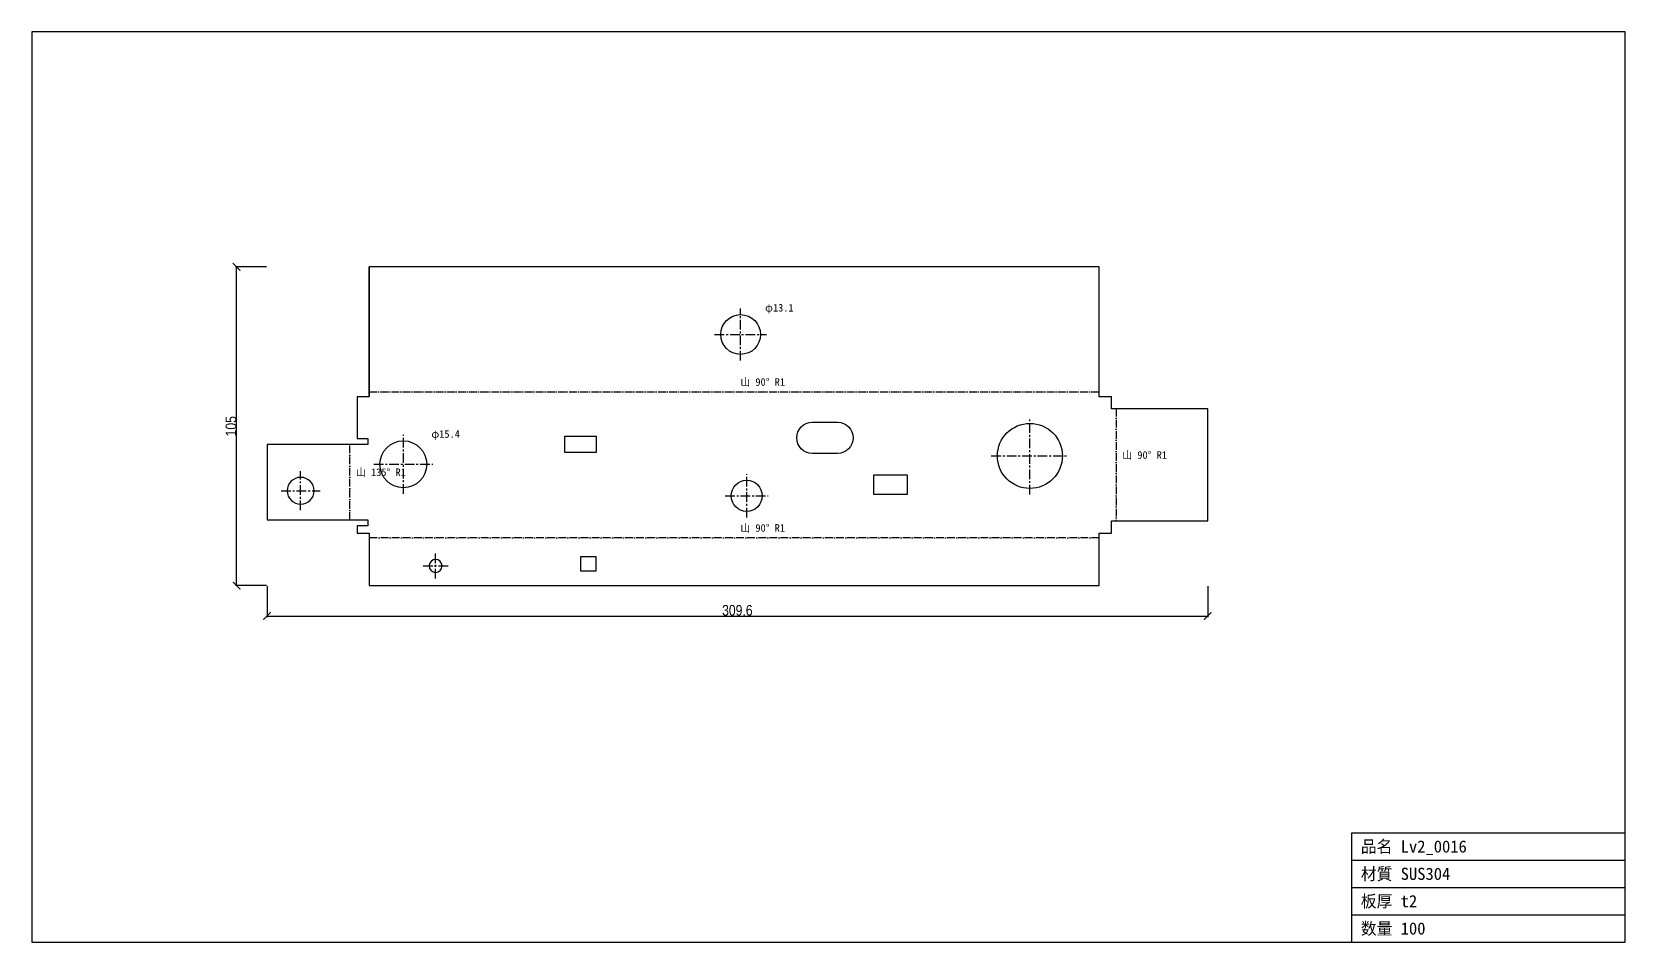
# Model space of a CAD drawing. Header units: millimetres. Extents: x -107 to 417, y -135 to 165.
import ezdxf

# ---------------------------------------------------------------- set-up
doc = ezdxf.new("R2010")
doc.units = ezdxf.units.MM
doc.linetypes.add('CENTER', pattern=[5.08, 3.175, -0.635, 0.635, -0.635])
doc.linetypes.add('DASHDOT', pattern=[3.556, 2.54, -0.508, 0, -0.508])
for name, color, linetype in [('12', 7, 'Continuous'), ('14', 7, 'Continuous'), ('2', 7, 'Continuous'), ('5', 7, 'Continuous'), ('7', 7, 'Continuous'), ('8', 7, 'Continuous')]:
    doc.layers.add(name, color=color, linetype=linetype)
doc.styles.add('OpenSansCondensed-Light', font='OpenSansCondensed-Light.ttf')
doc.dimstyles.new('EZDXF', dxfattribs={"dimtxt": 0.25, "dimasz": 0.175, "dimexe": 0.375, "dimexo": 0.125, "dimgap": 0.1, "dimtad": 1, "dimlfac": 100, "dimzin": 12, "dimdsep": 46, "dimtxsty": 'OpenSansCondensed-Light', "dimblk": 'ARCHTICK', "dimcen": 2.5, "dimazin": 3, "dimtfac": 0.5, "dimtmove": 2, "dimatfit": 3})

# ---------------------------------------------------------------- blocks, each defined once
blk = doc.blocks.new('HOLE_D21_42')
blk.add_circle((0, 0), 10.71)
blk = doc.blocks.new('HOLE_D10_21')
blk.add_circle((0, 0), 5.11)
blk = doc.blocks.new('HOLE_D13_11')
blk.add_circle((0, 0), 6.55)
blk = doc.blocks.new('_ARCHTICK')
at = {"color": 0, "linetype": 'BYBLOCK', "const_width": 0.15}
blk.add_lwpolyline([(-0.5, -0.5), (0.5, 0.5)], dxfattribs=at)

msp = doc.modelspace()

# ---------------------------------------------------------------- linework, layer by layer
at = {"layer": '12', "color": 1, "linetype": 'DASHDOT'}
for p, q in [((4, 46.49), (244.3, 46.49)), ((249.87, 40.91), (249.87, 4)), ((-2.36, 4.35), (-2.36, 29.19)), ((244.3, -1.57), (4, -1.57))]:
    msp.add_line(p, q, dxfattribs=at)
at = {"layer": '14', "color": 7, "linetype": 'CONTINUOUS'}
for p, q in [((417.38, 165.05), (-107.04, 165.05)), ((-107.04, 165.05), (-107.04, -134.72)), ((417.38, -134.72), (417.38, 165.05)), ((327.38, -134.72), (327.38, -98.72)), ((327.38, -98.72), (417.38, -98.72)), ((327.38, -107.72), (417.38, -107.72)), ((327.38, -116.72), (417.38, -116.72)), ((327.38, -125.72), (417.38, -125.72)), ((-107.04, -134.72), (417.38, -134.72))]:
    msp.add_line(p, q, dxfattribs=at)
at = {"layer": '5', "color": 7, "linetype": 'CONTINUOUS'}
for p, q in [((244.3, 87.65), (4, 87.65)), ((4, 87.65), (4, 75.37)), ((4, 44.91), (4, 87.65)), ((244.3, 44.91), (244.3, 87.65)), ((4, 75.37), (4, 63.65)), ((4, 63.65), (4, 44.92)), ((4, 44.91), (0, 44.91)), ((0, 44.91), (0, 31.19)), ((248.3, 44.91), (244.3, 44.91)), ((248.3, 40.91), (248.3, 44.92)), ((279.97, 40.91), (248.3, 40.91)), ((279.97, 4), (279.97, 40.91)), ((68.37, 26.58), (68.37, 31.9)), ((68.37, 31.9), (71.41, 31.9)), ((71.41, 31.9), (75.03, 31.9)), ((75.03, 31.9), (75.05, 31.9)), ((75.05, 31.9), (78.66, 31.9)), ((78.66, 31.9), (78.66, 26.58)), ((3.5, 29.19), (-29.64, 29.19)), ((-29.64, 29.19), (-29.64, 21.97)), ((0, 31.19), (3.5, 31.19)), ((3.5, 31.19), (3.5, 29.19)), ((78.66, 26.58), (68.37, 26.58)), ((-29.64, 21.97), (-29.64, 16.96)), ((-29.64, 16.96), (-29.64, 14.6)), ((170.12, 12.65), (170.12, 19.19)), ((170.12, 19.19), (176.1, 19.19)), ((176.1, 19.19), (176.43, 19.19)), ((176.43, 19.19), (181.03, 19.19)), ((181.03, 19.19), (181.03, 16.12)), ((181.03, 16.12), (181.03, 15.7)), ((-29.64, 14.6), (-29.64, 4.35)), ((181.03, 12.65), (170.12, 12.65)), ((181.03, 15.7), (181.03, 12.65)), ((-29.64, 4.35), (-17.38, 4.35)), ((-17.38, 4.35), (3.5, 4.35)), ((3.5, 2.35), (0, 2.35)), ((0, 2.35), (0, 0)), ((0, 0), (4, 0)), ((3.5, 4.35), (3.5, 2.35)), ((4, 0), (4, -17.32)), ((244.3, -17.32), (244.3, 0)), ((244.3, 0), (248.3, 0)), ((248.3, 0), (248.3, 4)), ((248.3, 4), (279.97, 4)), ((73.65, -12.57), (73.65, -7.69)), ((73.65, -7.69), (78.62, -7.69)), ((78.62, -7.69), (78.62, -12.57)), ((78.62, -12.57), (73.65, -12.57)), ((4, -17.32), (137.96, -17.31)), ((137.96, -17.32), (178.16, -17.32)), ((178.17, -17.32), (244.3, -17.32))]:
    msp.add_line(p, q, dxfattribs=at)
msp.add_lwpolyline([(149.85, 36.51), (158.15, 36.51, -1), (158.15, 26.21), (149.85, 26.21, -1)], format="xyb", close=True, dxfattribs=at)
msp.add_circle((15.23, 22.65), 7.72, dxfattribs=at)
for centre, radius, start, end in [((-18.57, 13.91), 4.42, 0, 180), ((-18.57, 13.91), 4.42, 180, 0), ((25.84, -10.83), 2.13, 0, 180), ((25.84, -10.83), 2.13, 180, 0)]:
    msp.add_arc(centre, radius, start, end, dxfattribs=at)
at = {"layer": '8', "color": 1, "linetype": 'CENTER'}
for p, q in [((126.25, 56.83), (126.25, 73.94)), ((117.69, 65.38), (134.8, 65.38)), ((221.46, 12.68), (221.46, 38.1)), ((15.23, 12.93), (15.23, 32.37)), ((5.51, 22.65), (24.95, 22.65)), ((208.75, 25.39), (234.17, 25.39)), ((-18.57, 7.49), (-18.57, 20.33)), ((128.24, 5.16), (128.24, 19.37)), ((-24.99, 13.91), (-12.15, 13.91)), ((121.13, 12.26), (135.34, 12.26)), ((25.84, -14.96), (25.84, -6.7)), ((21.71, -10.83), (29.97, -10.83))]:
    msp.add_line(p, q, dxfattribs=at)

# ---------------------------------------------------------------- block references
at = {"layer": '5', "color": 7, "linetype": 'CONTINUOUS'}
for name, p in [('HOLE_D13_11', (126.25, 65.38)), ('HOLE_D21_42', (221.46, 25.39)), ('HOLE_D10_21', (128.24, 12.26))]:
    msp.add_blockref(name, p, dxfattribs=at)

# ---------------------------------------------------------------- texts
at = {"layer": '2', "color": 2}
for s, height, p in [('φ13.1', 2.5, (134.3, 72.94)), ('山 90° R1', 2.5, (126.15, 48.49)), ('φ15.4', 2.5, (24.45, 31.37)), ('山 90° R1', 2.5, (251.87, 24.46)), ('山 135° R1', 2.5, (-0.36, 18.77)), ('山 90° R1', 2.5, (126.15, 0.43)), ('品名 Lv2_0016', 4, (330.38, -105.22)), ('材質 SUS304', 4, (330.38, -114.22)), ('板厚 t2', 4, (330.38, -123.22)), ('数量 100', 4, (330.38, -132.22))]:
    msp.add_text(s, height=height, dxfattribs=at).set_placement(p)

# ---------------------------------------------------------------- dimensions: what is measured, and where the dimension line sits
at = {"layer": '7', "color": 8}
msp.add_linear_dim(base=(-39.64, -17.32), p1=(-29.64, -17.32), p2=(-29.64, 87.65), angle=90, dimstyle='EZDXF', override={"dimtxt": 3.5, "dimasz": 2.5, "dimdec": 1, "dimlfac": 1}, dxfattribs=at).render()
msp.add_linear_dim(base=(-29.64, -27.32), p1=(-29.64, -17.32), p2=(279.97, -17.32), dimstyle='EZDXF', override={"dimtxt": 3.5, "dimasz": 2.5, "dimdec": 1, "dimlfac": 1}, dxfattribs=at).render()

doc.saveas('drawing.dxf')
